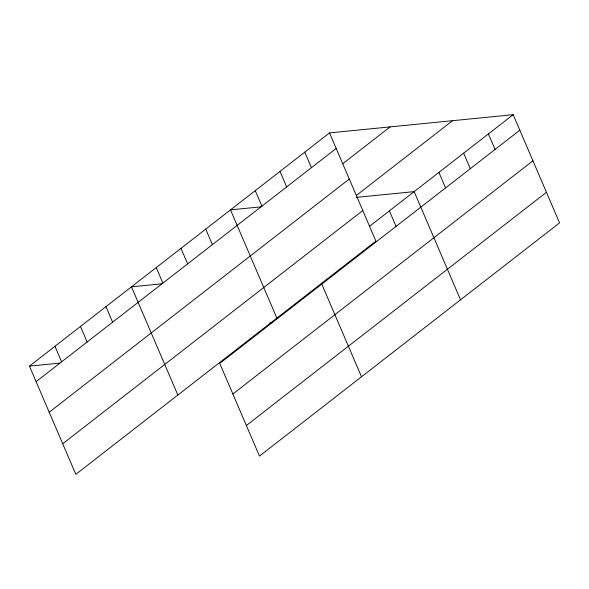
<?xml version="1.0" encoding="UTF-8"?>
<svg xmlns="http://www.w3.org/2000/svg" width="589" height="589" viewBox="0 0 589 589"><rect width="100%" height="100%" fill="white"/><g stroke="black" fill="none" stroke-linecap="round" stroke-linejoin="round"><path stroke-width="0.88" d="M329.523 132.915L375.9 241.122L75.826 474.329L29.45 366.122L329.523 132.915L513.174 114.671L559.55 222.878L259.477 456.085L219.756 363.406L519.829 130.198M36.106 381.65L336.172 148.443M342.739 163.727L390.124 126.9M49.211 412.234L349.284 179.027M356.374 195.452L452.566 120.693M62.714 443.745L362.787 210.538M369.59 226.264L513.174 114.671M232.869 393.989L532.935 160.782M246.371 425.501L546.445 192.294M260.802 206.864L230.498 209.875L276.874 318.082M356.22 197.389L414.148 191.631L460.524 299.83M161.776 283.824L131.472 286.836L177.849 395.035M29.45 366.122L59.754 363.118M488.421 133.909L495.069 149.437M463.661 153.155L470.316 168.675M438.908 172.393L445.564 187.913M389.395 210.869L396.051 226.397M304.763 152.161L311.419 167.681M280.011 171.399L286.666 186.919M321.778 284.112L361.506 376.791M255.251 190.637L261.906 206.165M270.071 322.124L270.771 323.759M205.745 229.114L212.393 244.641M180.985 248.359L187.641 263.879M156.232 267.597L162.881 283.118M105.968 306.655L112.624 322.183M80.465 326.483L87.113 342.003M54.954 346.303L61.609 361.83"/></g></svg>
